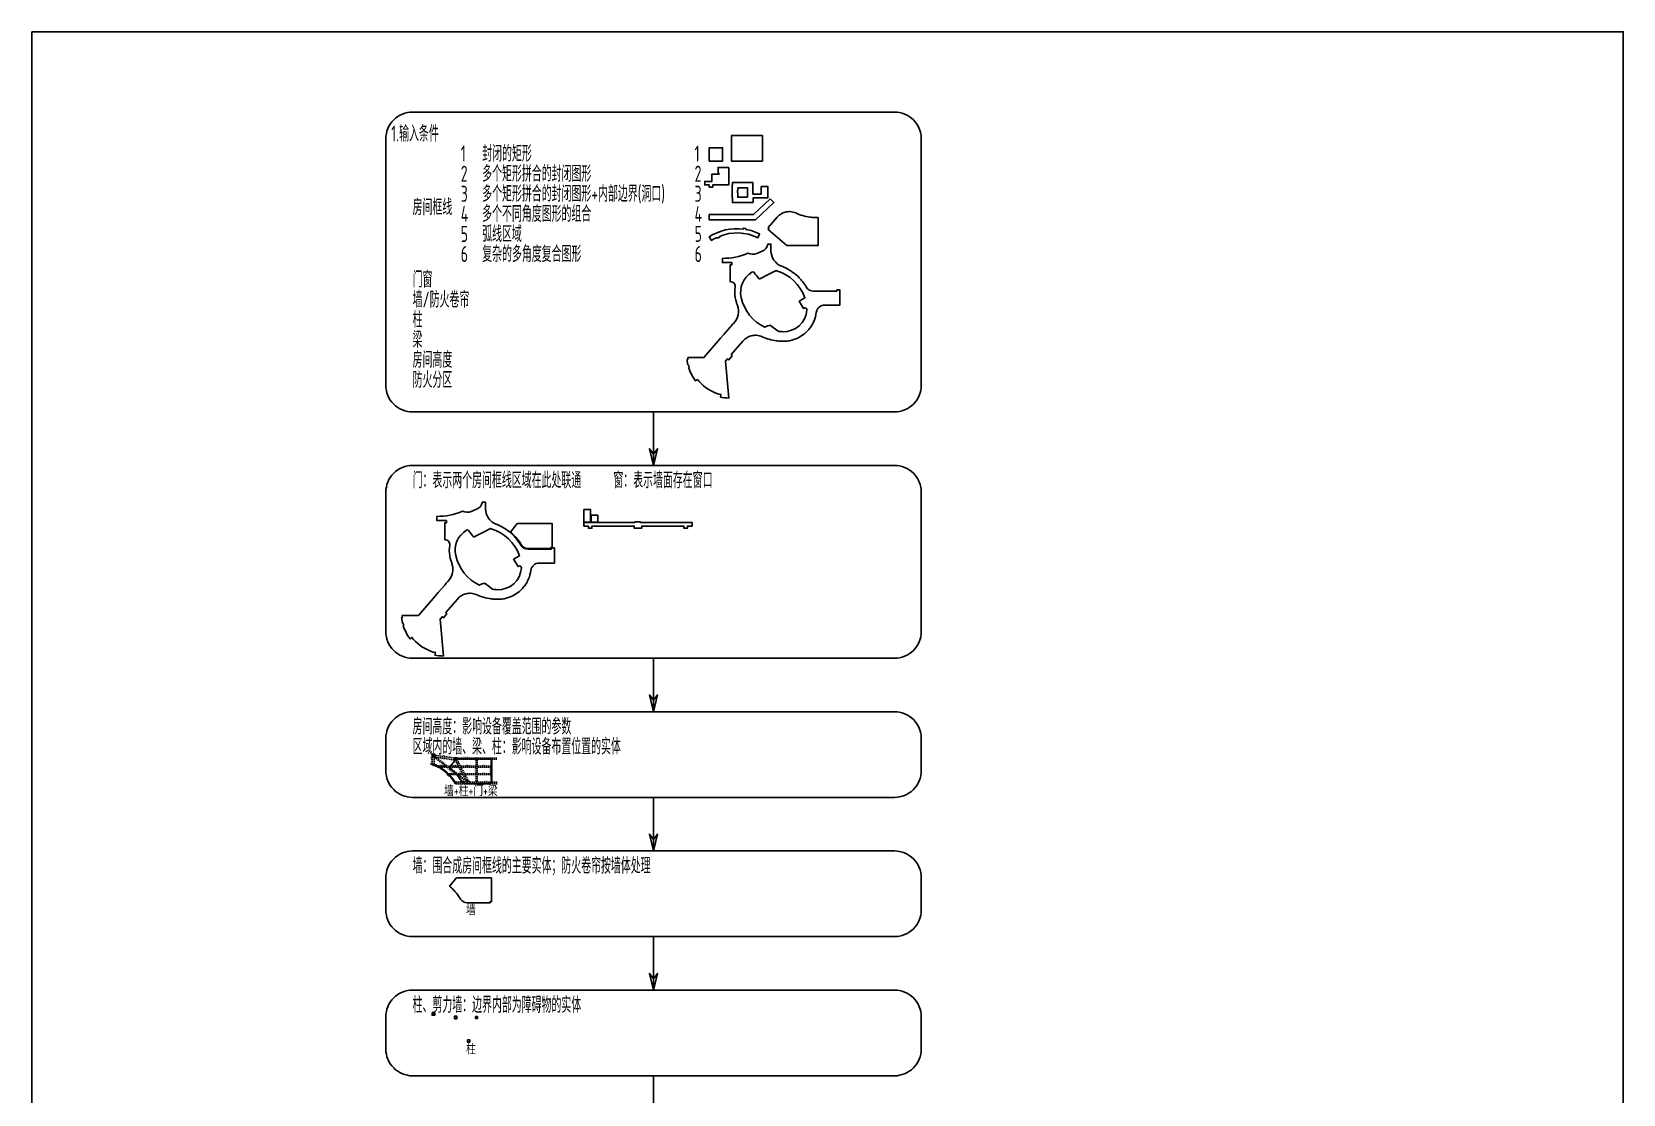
# Model space of a CAD drawing. Header units: millimetres. Extents: x -77018 to 517482, y 370785 to 1587285.
# Drawn here: x -77018 to 517482, y 1190423 to 1587285 of the extents above; entities that cross this region are included whole.
import ezdxf
from ezdxf.enums import TextEntityAlignment as Align

# ---------------------------------------------------------------- set-up
doc = ezdxf.new("R2010")
doc.units = ezdxf.units.MM
doc.header["$LTSCALE"] = 1000
doc.linetypes.add('__覆盖_S20-tplt_TEN25IN7$0$DASHED', pattern=[0.75, 0.5, -0.25])
for name, color, linetype in [('C-SHET-SHET', 144, 'Continuous'), ('E-UNIV-DIAG', 2, 'Continuous'), ('E-UNIV-NOTE', 6, 'Continuous'), ('S_BEAM', 4, '__覆盖_S20-tplt_TEN25IN7$0$DASHED'), ('S_BEAM_SECD', 142, '__覆盖_S20-tplt_TEN25IN7$0$DASHED'), ('S_BEAM_SECD_TEXT_HORZ', 9, 'Continuous'), ('S_BEAM_SECD_TEXT_VERT', 211, 'Continuous'), ('S_BEAM_TEXT_HORZ', 7, 'Continuous'), ('S_BEAM_TEXT_VERT', 41, 'Continuous'), ('房间框线', 30, 'Continuous'), ('门窗框线', 114, 'Continuous')]:
    doc.layers.add(name, color=color, linetype=linetype)
doc.layers.add('柱子', color=7, linetype='Continuous', plot=False)
doc.styles.add('__覆盖_S20-tplt_TEN25IN7$0$TH-STYLE1', font='Tssdeng.shx', dxfattribs={"width": 0.7, "bigfont": 'Tssdchn.shx'})
doc.styles.add('TH-STYLE3', font='tssdeng.shx', dxfattribs={"width": 0.65, "bigfont": 'tssdchn.shx'})

msp = doc.modelspace()

# ---------------------------------------------------------------- linework, layer by layer
at = {"layer": 'C-SHET-SHET'}
msp.add_lwpolyline([(-77018, 1587285), (517482, 1587285), (517482, 370785), (-77018, 370785)], close=True, dxfattribs=at)
at = {"layer": 'E-UNIV-DIAG', "color": 3}
for points in [[(245232, 1445285), (65232, 1445285, -0.4142136), (55232, 1455285), (55232, 1547285, -0.4142136), (65232, 1557285), (245232, 1557285, -0.4142136), (255232, 1547285), (255232, 1455285, -0.4142136)], [(245232, 1353285), (65232, 1353285, -0.4142136), (55232, 1363285), (55232, 1415285, -0.4142136), (65232, 1425285), (245232, 1425285, -0.4142136), (255232, 1415285), (255232, 1363285, -0.4142136)], [(245232, 1301285), (65232, 1301285, -0.4142136), (55232, 1311285), (55232, 1323285, -0.4142136), (65232, 1333285), (245232, 1333285, -0.4142136), (255232, 1323285), (255232, 1311285, -0.4142136)], [(245232, 1249285), (65232, 1249285, -0.4142136), (55232, 1259285), (55232, 1271285, -0.4142136), (65232, 1281285), (245232, 1281285, -0.4142136), (255232, 1271285), (255232, 1259285, -0.4142136)], [(245232, 1197285), (65232, 1197285, -0.4142136), (55232, 1207285), (55232, 1219285, -0.4142136), (65232, 1229285), (245232, 1229285, -0.4142136), (255232, 1219285), (255232, 1207285, -0.4142136)]]:
    msp.add_lwpolyline(points, format="xyb", close=True, dxfattribs=at)
at = {"layer": 'E-UNIV-DIAG'}
for points in [[(155232, 1425285), (155232, 1445285)], [(155232, 1425285), (156732, 1431561), (155232, 1429561), (153732, 1431561), (155232, 1425285)], [(155232, 1333285), (155232, 1353285)], [(155232, 1333285), (156732, 1339561), (155232, 1337561), (153732, 1339561), (155232, 1333285)], [(155232, 1281285), (155232, 1301285)], [(155232, 1281285), (156732, 1287561), (155232, 1285561), (153732, 1287561), (155232, 1281285)], [(155232, 1229285), (155232, 1249285)], [(155232, 1229285), (156732, 1235561), (155232, 1233561), (153732, 1235561), (155232, 1229285)], [(155232, 1177285), (155232, 1197285)]]:
    msp.add_lwpolyline(points, dxfattribs=at)
at = {"layer": 'S_BEAM'}
for p, q in [((72532, 1316418), (72532, 1313595)), ((80932, 1315272), (72907, 1316418)), ((85682, 1306858), (73063, 1316418)), ((73332, 1316418), (73332, 1313283)), ((80932, 1315979), (73382, 1317058)), ((85935, 1307168), (73382, 1316678)), ((81181, 1315218), (85682, 1306943)), ((81382, 1315915), (81732, 1315865)), ((81732, 1315918, 0), (88782, 1315918, 0)), ((81732, 1315518, 0), (88782, 1315518, 0)), ((81732, 1315461), (86242, 1307168)), ((88932, 1315218, 0), (88932, 1307018, 0)), ((89332, 1315218, 0), (89332, 1307018, 0)), ((89482, 1315918, 0), (96832, 1315918, 0)), ((89482, 1315518, 0), (96832, 1315518, 0)), ((85682, 1307018), (80783, 1307018)), ((85682, 1306418), (81145, 1306418)), ((96832, 1307018), (86582, 1307018)), ((96832, 1306418), (86582, 1306418))]:
    msp.add_line(p, q, dxfattribs=at)
at = {"layer": 'S_BEAM_SECD'}
for p, q in [((94582, 1315518), (94582, 1307018)), ((94882, 1315518), (94882, 1307018)), ((77683, 1312918), (74139, 1312918)), ((78079, 1312618), (74727, 1312618)), ((81379, 1310118), (78205, 1310118)), ((82432, 1312918), (78345, 1312918)), ((81775, 1309818), (78517, 1309818)), ((82595, 1312618), (78741, 1312618)), ((83955, 1310118), (82074, 1310118)), ((84118, 1309818), (82437, 1309818)), ((88932, 1312918), (83115, 1312918)), ((88932, 1312618), (83278, 1312618)), ((88932, 1310118), (84638, 1310118)), ((88932, 1309818), (84801, 1309818)), ((94582, 1312918), (89332, 1312918)), ((94582, 1312618), (89332, 1312618)), ((94582, 1310118), (89332, 1310118)), ((94582, 1309818), (89332, 1309818))]:
    msp.add_line(p, q, dxfattribs=at)
for centre, radius, start, end in [((66958, 1298148), 16422, 30.241105, 72.60745), ((66974, 1298160), 16806, 61.423924, 67.765494), ((66974, 1298160), 16706, 31.605744, 59.938058)]:
    msp.add_arc(centre, radius, start, end, dxfattribs=at)
at = {"layer": '房间框线'}
for points in [[(195936, 1548544), (184336, 1548544), (184336, 1538994), (195936, 1538994)], [(176043, 1538994), (181043, 1538994), (181043, 1543994), (176043, 1543994)], [(192486, 1523479), (192486, 1525279), (197986, 1525279), (197986, 1529479), (195486, 1529479), (195486, 1526679), (192386, 1526679), (192386, 1530979), (184686, 1530979), (184686, 1530029), (184586, 1530029), (184586, 1525229), (184686, 1525229), (184686, 1523479)], [(190386, 1525479), (190386, 1528979), (186686, 1528979), (186686, 1528029), (186586, 1528029), (186586, 1527229), (186686, 1527229), (186686, 1525479)], [(198866, 1524935), (192541, 1519030), (176082, 1519030), (176082, 1517030), (193329, 1517030), (200231, 1523473)], [(131722, 1404128), (129222, 1404128), (129222, 1408778), (131722, 1408778)], [(129222, 1403928), (148222, 1403928), (148222, 1404228), (150322, 1404228), (150322, 1403928), (169623, 1403928), (169623, 1402628), (167922, 1402628), (167922, 1401828), (166622, 1401828), (166622, 1402628), (150822, 1402628), (150822, 1401828), (148022, 1401828), (148022, 1402628), (132222, 1402628), (132222, 1401828), (130922, 1401828), (130922, 1402628), (129222, 1402628)], [(134422, 1404128), (131922, 1404128), (131922, 1406678), (134422, 1406678)]]:
    msp.add_lwpolyline(points, close=True, dxfattribs=at)
msp.add_lwpolyline([(183345, 1536648), (183345, 1530098), (177345, 1530098), (177345, 1529298), (176045, 1529298), (176045, 1530098), (174345, 1530098), (174345, 1531398), (177045, 1531398), (177045, 1534148), (179745, 1534148), (179745, 1534348), (179345, 1534348), (179345, 1536648), (183345, 1536648)], dxfattribs=at)
for points in [[(198019, 1514134), (198360, 1513840), (198035, 1513464), (204996, 1507456), (216709, 1507456), (216709, 1517871, -0.0211432), (215475, 1517892, -0.0201655), (213684, 1518071, -0.0708229), (208375, 1519607, 0.0971294), (206181, 1520119, 0.0727771), (204391, 1519922, 0.1534662), (201393, 1518044)], [(168003, 1465605), (168003, 1464855), (167767, 1464855), (167812, 1464418), (167944, 1463537), (168090, 1462835), (168284, 1462881), (168544, 1461884), (168352, 1461828), (168633, 1460955), (168965, 1460111), (168969, 1460102), (169061, 1460141, 0.060062), (170943, 1456878), (171607, 1457410), (172241, 1456644, 0.1267433), (179578, 1451975), (180139, 1451832), (180145, 1451831), (180153, 1451867), (180445, 1451799), (180221, 1450836), (180826, 1450714), (181708, 1450586), (182617, 1450508), (183374, 1450484), (182162, 1464272), (182919, 1465149), (183373, 1464757), (184504, 1466067), (184504, 1466537), (184282, 1466728), (188636, 1471774, -0.1520211), (191764, 1473722, -0.0729671), (193553, 1473919, -0.0959666), (195850, 1473388, 0.0344701), (198422, 1472449, 0.0338173), (201098, 1471870, 0.0229396), (202889, 1471691, 0.0268272), (204303, 1471678, 0.0368884), (206090, 1471891, 0.0632545), (209091, 1472880, 0.0556806), (211416, 1474325, 0.040684), (212908, 1475711, 0.0366286), (214023, 1477125, 0.0141087), (214409, 1477732, 0.0366286), (215216, 1479341, 0.0636746), (216052, 1482432, -0.3736362), (219224, 1485205), (224854, 1485205), (224854, 1490855), (223754, 1490855), (223754, 1490405), (215051, 1490405, -0.2635292), (212305, 1491960, 0.0345318), (210831, 1494073, 0.0243312), (209635, 1495419, 0.0819471), (204738, 1499002, 0.0243312), (203094, 1499735, -0.307418), (199104, 1505527), (199104, 1508005), (197946, 1508005, -0.2461203), (195774, 1505327), (193774, 1504464, -0.2325357), (190500, 1504628, -0.1084646), (180954, 1502655), (180954, 1501055), (184504, 1501055), (184504, 1500255), (183904, 1500255), (183904, 1493955, -0.4718724), (185731, 1491848, 0.0866338), (185752, 1487976, 0.0335644), (186187, 1486241, 0.0081928), (186584, 1485078, -0.2904457), (185084, 1478373, 0.0367123), (183908, 1477010), (181479, 1474195), (180303, 1472832), (174067, 1465605)], [(198936, 1477615), (201754, 1475413, 0.0258091), (203440, 1475270, 0.4050157), (212532, 1483399, 0.630814), (211461, 1484007, -0.025087), (211294, 1483903), (209599, 1486617), (211771, 1487974, 0.234123), (201238, 1498056, 0.1965205), (200748, 1498014, -0.0001607), (194957, 1495055, -0.3583089), (194522, 1495151, -0.0001871), (192810, 1497329, 0.3817894), (191957, 1497481, 0.3209025), (187994, 1487998, 0.2271121), (196808, 1476914, -0.193706)], [(61361, 1369223), (61361, 1368473), (61125, 1368473), (61170, 1368036), (61302, 1367154), (61448, 1366452), (61642, 1366498), (61902, 1365502), (61710, 1365446), (61991, 1364573), (62323, 1363729), (62327, 1363719), (62419, 1363759, 0.060062), (64301, 1360496), (64965, 1361027), (65599, 1360261, 0.1267433), (72936, 1355592), (73497, 1355450), (73503, 1355449), (73511, 1355484), (73803, 1355416), (73579, 1354453), (74184, 1354331), (75066, 1354203), (75975, 1354125), (76732, 1354101), (75520, 1367889), (76277, 1368766), (76731, 1368374), (77862, 1369684), (77862, 1370155), (77640, 1370346), (81994, 1375391, -0.1520211), (85122, 1377339, -0.0729671), (86911, 1377536, -0.0959666), (89208, 1377005, 0.0344701), (91780, 1376067, 0.0338173), (94456, 1375487, 0.0229396), (96247, 1375308, 0.0268272), (97661, 1375295, 0.0368884), (99448, 1375508, 0.0632545), (102449, 1376497, 0.0556806), (104774, 1377942, 0.040684), (106266, 1379329, 0.0366286), (107381, 1380742, 0.0141087), (107767, 1381349, 0.0366286), (108574, 1382958, 0.0636746), (109410, 1386050, -0.3736362), (112582, 1388823), (118212, 1388823), (118212, 1394473), (117112, 1394473), (117112, 1394023), (108409, 1394023, -0.2635292), (105663, 1395578, 0.0345318), (104189, 1397691, 0.0243312), (102993, 1399036, 0.0819471), (98096, 1402619, 0.0243312), (96453, 1403353, -0.307418), (92462, 1409144), (92462, 1411623), (91304, 1411623, -0.2461203), (89132, 1408944), (87132, 1408082, -0.2325357), (83858, 1408246, -0.1084646), (74312, 1406273), (74312, 1404673), (77862, 1404673), (77862, 1403873), (77262, 1403873), (77262, 1397573, -0.4718724), (79089, 1395466, 0.0866338), (79110, 1391593, 0.0335644), (79545, 1389859, 0.0081928), (79942, 1388695, -0.2904457), (78442, 1381990, 0.0367123), (77266, 1380627), (74837, 1377812), (73661, 1376449), (67425, 1369223)], [(104359, 1403573), (117412, 1403573), (117412, 1394673), (116912, 1394673), (116912, 1394223), (108408, 1394223, -0.2635596), (105835, 1395681, 0.0349117), (104339, 1397824, 0.0237031), (103143, 1399169, 0.0249509), (101779, 1400431)], [(92294, 1381232), (95112, 1379030, 0.0258091), (96798, 1378887, 0.4050157), (105890, 1387016, 0.630814), (104819, 1387625, -0.025087), (104652, 1387520), (102957, 1390234), (105129, 1391592, 0.234123), (94596, 1401673, 0.1965205), (94106, 1401632, -0.0001607), (88315, 1398673, -0.3583089), (87880, 1398768, -0.0001871), (86168, 1400947, 0.3817894), (85315, 1401098, 0.3209025), (81352, 1391616, 0.2271121), (90166, 1380531, -0.193706)], [(81629, 1315718), (94682, 1315718), (94682, 1306818), (94182, 1306818), (94182, 1306368), (85679, 1306368, -0.2635596), (83106, 1307826, 0.0349117), (81609, 1309969, 0.0237031), (80413, 1311315, 0.0249509), (79050, 1312576)], [(81629, 1271218), (94682, 1271218), (94682, 1262318), (94182, 1262318), (94182, 1261868), (85679, 1261868, -0.2635596), (83106, 1263326, 0.0349117), (81609, 1265469, 0.0237031), (80413, 1266815, 0.0249509), (79050, 1268076)]]:
    msp.add_lwpolyline(points, format="xyb", close=True, dxfattribs=at)
msp.add_lwpolyline([(178922, 1510480), (179067, 1510171), (179978, 1510583), (179839, 1510879, -0.2119332), (194166, 1510373), (194866, 1511811, 0.0701722), (189745, 1513468), (189785, 1513807), (188794, 1513939), (188755, 1513615, 0.1751018), (175992, 1510683), (176859, 1509338, -0.0333956), (178922, 1510480, 0.0333956)], format="xyb", dxfattribs=at)
at = {"layer": '柱子'}
for points in [[(72482, 1317418), (73482, 1317418), (73482, 1316418), (72482, 1316418)], [(72482, 1317118), (73382, 1317118), (73382, 1316418), (72482, 1316418)], [(72482, 1317118), (73382, 1317118), (73382, 1316418), (72482, 1316418)], [(81732, 1315918), (80932, 1315918), (80932, 1316068), (81732, 1316068), (81732, 1315918)], [(80932, 1315918), (81732, 1315918), (81732, 1315218), (80932, 1315218)], [(81732, 1315218), (80932, 1315218), (80932, 1315068), (81732, 1315068), (81732, 1315218)], [(88782, 1315918), (89482, 1315918), (89482, 1315218), (88782, 1315218)], [(85682, 1307168), (86582, 1307168), (86582, 1306368), (85682, 1306368)], [(72482, 1220918), (73482, 1220918), (73482, 1219918), (72482, 1219918)], [(72482, 1220618), (73382, 1220618), (73382, 1219918), (72482, 1219918)], [(72482, 1220618), (73382, 1220618), (73382, 1219918), (72482, 1219918)], [(81732, 1219418), (80932, 1219418), (80932, 1219568), (81732, 1219568), (81732, 1219418)], [(80932, 1219418), (81732, 1219418), (81732, 1218718), (80932, 1218718)], [(88782, 1219418), (89482, 1219418), (89482, 1218718), (88782, 1218718)], [(81732, 1218718), (80932, 1218718), (80932, 1218568), (81732, 1218568), (81732, 1218718)], [(85682, 1210668), (86582, 1210668), (86582, 1209868), (85682, 1209868)]]:
    msp.add_lwpolyline(points, close=True, dxfattribs=at)
at = {"layer": '门窗框线'}
for points in [[(131922, 1405278), (131722, 1405278), (131722, 1404228), (131922, 1404228)], [(132822, 1404128), (134122, 1404128), (134122, 1403928), (132822, 1403928)], [(114331, 1394223), (112531, 1394223), (112531, 1394023), (114331, 1394023)], [(91602, 1306368), (89802, 1306368), (89802, 1306168), (91602, 1306168)]]:
    msp.add_lwpolyline(points, close=True, dxfattribs=at)

# ---------------------------------------------------------------- texts
at = {"layer": 'E-UNIV-NOTE', "style": 'TH-STYLE3', "width": 0.65}
for s, p in [('1.输入条件', (57232, 1549285)), ('1', (83232, 1541785)), ('封闭的矩形', (91232, 1541785)), ('1', (170588, 1541785)), ('2', (83232, 1534285)), ('多个矩形拼合的封闭图形', (91232, 1534285)), ('2', (170588, 1534285)), ('3', (83232, 1526785)), ('多个矩形拼合的封闭图形+内部边界(洞口)', (91232, 1526785)), ('3', (170588, 1526785)), ('房间框线', (65232, 1521785)), ('4', (83232, 1519285)), ('多个不同角度图形的组合', (91232, 1519285)), ('4', (170588, 1519285)), ('5', (83232, 1511785)), ('弧线区域', (91232, 1511785)), ('5', (170588, 1511785)), ('6', (83232, 1504285)), ('复杂的多角度复合图形', (91232, 1504285)), ('6', (170588, 1504285)), ('门窗', (65232, 1494785)), ('墙/防火卷帘', (65232, 1487285)), ('柱', (65232, 1479785)), ('梁', (65232, 1472285)), ('房间高度', (65232, 1464785)), ('防火分区', (65232, 1457285)), ('门：表示两个房间框线区域在此处联通', (65232, 1419785)), ('窗：表示墙面存在窗口', (140232, 1419785)), ('房间高度：影响设备覆盖范围的参数', (65232, 1327785)), ('区域内的墙、梁、柱：影响设备布置位置的实体', (65232, 1320285)), ('墙：围合成房间框线的主要实体；防火卷帘按墙体处理', (65232, 1275785)), ('柱、剪力墙：边界内部为障碍物的实体', (65232, 1223785))]:
    msp.add_text(s, height=6000, dxfattribs=at).set_placement(p, align=Align.MIDDLE_LEFT)
at = {"layer": 'E-UNIV-NOTE', "style": 'TH-STYLE3', "width": 0.7}
for s, p in [('墙+柱+门+梁', (87004, 1303963)), ('墙', (87004, 1259463)), ('柱', (87004, 1207463))]:
    msp.add_text(s, height=4000, dxfattribs=at).set_placement(p, align=Align.MIDDLE)
at = {"layer": 'S_BEAM_SECD_TEXT_HORZ', "style": '__覆盖_S20-tplt_TEN25IN7$0$TH-STYLE1', "width": 0.7}
for p in [(75214, 1312918), (79174, 1310118), (79798, 1312918), (82165, 1310118), (85051, 1312918), (85859, 1310118), (91171, 1312918), (91171, 1310118)]:
    msp.add_text('300×600', height=450, rotation=0.000024, dxfattribs=at).set_placement(p, align=Align.BOTTOM_LEFT)
at = {"layer": 'S_BEAM_SECD_TEXT_VERT', "style": '__覆盖_S20-tplt_TEN25IN7$0$TH-STYLE1', "width": 0.7}
for s, rotation, p in [('400×700', 154.193855, (74317, 1312831, 0)), ('300×700', 136.055911, (79001, 1309318, 0)), ('300×700', 90.000024, (94582, 1310380))]:
    msp.add_text(s, height=450, rotation=rotation, dxfattribs=at).set_placement(p, align=Align.BOTTOM_LEFT)
at = {"layer": 'S_BEAM_TEXT_HORZ', "style": '__覆盖_S20-tplt_TEN25IN7$0$TH-STYLE1', "width": 0.7}
for s, rotation, p in [('700×1200', 351.691209, (76396, 1316627)), ('400×700', 359.821533, (84265, 1315918, 0)), ('400×700', 359.821533, (92315, 1315918, 0)), ('600×700/1000', 359.821533, (81471, 1307018)), ('600×1000', 359.821533, (91183, 1307018))]:
    msp.add_text(s, height=450, rotation=rotation, dxfattribs=at).set_placement(p, align=Align.BOTTOM_LEFT)
at = {"layer": 'S_BEAM_TEXT_VERT', "style": '__覆盖_S20-tplt_TEN25IN7$0$TH-STYLE1', "width": 0.7}
for s, rotation, p in [('800×800/1000', 90.000024, (72533, 1313383)), ('400×700', 143.765148, (79821, 1311299)), ('600×700', 118.070186, (83642, 1310694)), ('400×700', 90.000024, (88932, 1310464, 0))]:
    msp.add_text(s, height=450, rotation=rotation, dxfattribs=at).set_placement(p, align=Align.BOTTOM_LEFT)

doc.saveas('drawing.dxf')
